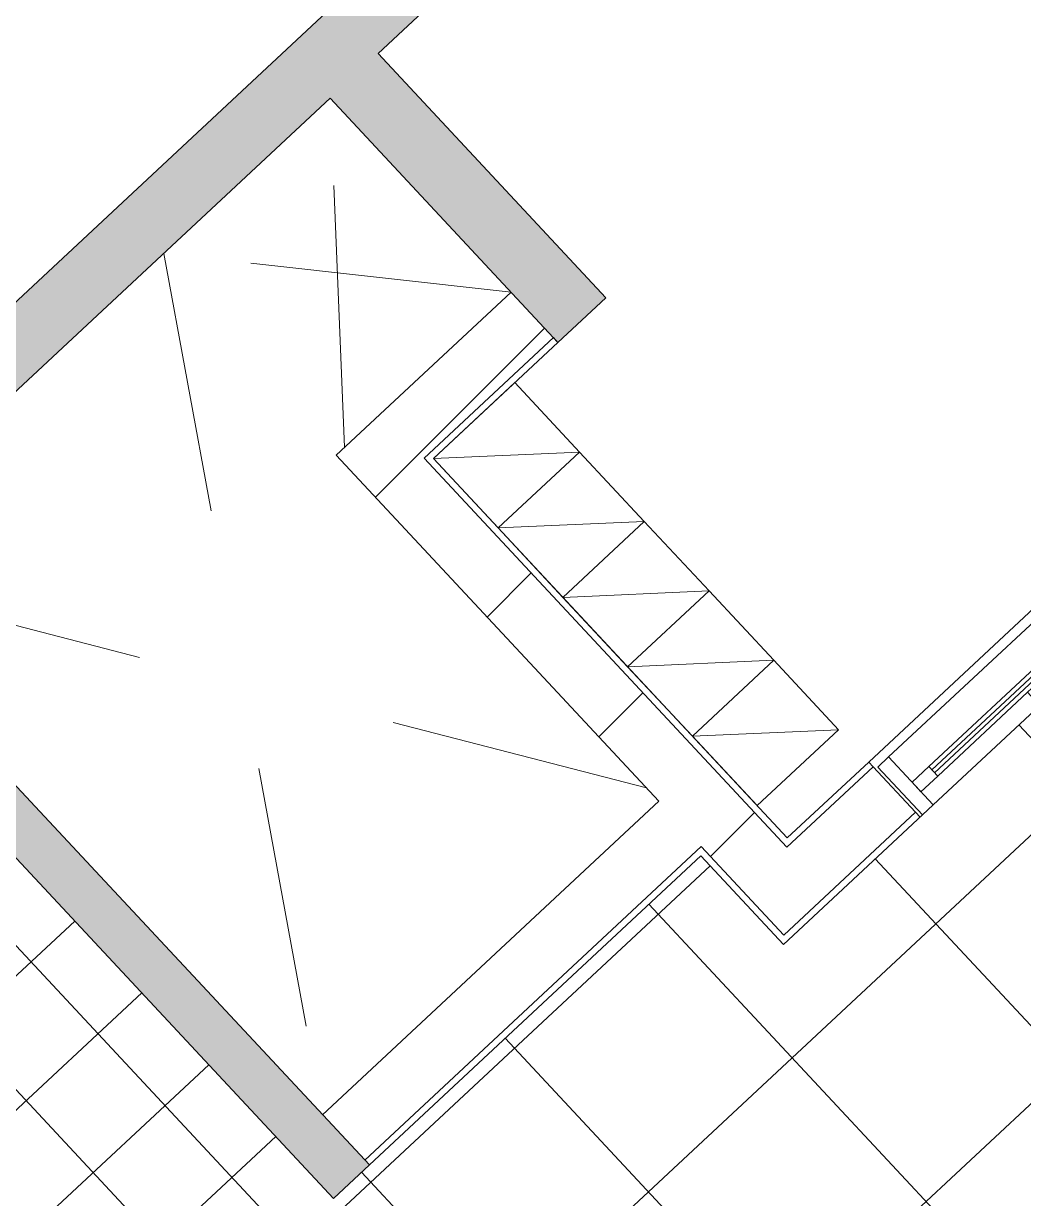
# Model space of a CAD drawing. Header units: millimetres. Extents: x -71377 to 516042, y -145869 to 441446.
# Drawn here: x 211847 to 214902, y 169967 to 173556 of the extents above; entities that cross this region are included whole.
import ezdxf

# ---------------------------------------------------------------- set-up
doc = ezdxf.new("R2010")
doc.units = ezdxf.units.MM
doc.header["$LTSCALE"] = 1000
doc.linetypes.add('_점선_S_', pattern=[1.6, 0.8, -0.8])
for name, color, linetype, lineweight in [('A-detl', 7, 'Continuous', 5), ('A-door', 4, 'Continuous', 5), ('A-door-hdln', 8, 'Continuous', 5), ('A-ele-8', 8, 'Continuous', 5), ('A-fnsh', 5, 'Continuous', 5), ('A-glas', 5, 'Continuous', 5), ('A-glas-hdln', 8, 'Continuous', 5), ('A-hat', 251, 'Continuous', 5), ('A_bwall', 3, 'Continuous', 5), ('A_cwall', 2, 'Continuous', 5), ('A_fnsh', 5, 'Continuous', 5), ('AA_오픈', 8, '_점선_S_', 5), ('AA_택배함_지상', 6, 'Continuous', 5)]:
    doc.layers.add(name, color=color, linetype=linetype, lineweight=lineweight)
pattern_1 = [(45, (165969.5, 243949.9), (-353.5534, 353.5534), [])]

# ---------------------------------------------------------------- blocks, each defined once
blk = doc.blocks.new('자동문편개형_로비폰_ - _A_ASD_24x23-V14-지반층 배치도')
at = {"layer": 'A-detl', "lineweight": 9}
for p, q in [((-865, -125), (-1115, -125)), ((-1115, -125), (-1115, -145)), ((-905, -165), (-865, -125)), ((-1115, -145), (-905, -145)), ((-905, -145), (-905, -165))]:
    blk.add_line(p, q, dxfattribs=at)
at = {"layer": 'A-door'}
for p, q in [((-1155, 115), (-1200, 115)), ((-1200, 115), (-1200, -85)), ((-1155, -85), (-1155, 115)), ((1200, 115), (1155, 115)), ((1155, 115), (1155, -85)), ((1200, -85), (1200, 115)), ((710, 90), (410, 90)), ((410, 90), (410, 60)), ((710, 60), (710, 90)), ((35, 60), (-35, 60)), ((-35, 60), (-35, 20)), ((35, 20), (35, 60)), ((410, 60), (710, 60)), ((1155, 60), (1085, 60)), ((1085, 60), (1085, 20)), ((1155, 20), (1155, 60)), ((-1085, 10), (-1155, 10)), ((-1155, 10), (-1155, -30)), ((-1085, -30), (-1085, 10)), ((-35, 20), (35, 20)), ((35, 10), (-35, 10)), ((-35, 10), (-35, -30)), ((35, -30), (35, 10)), ((1085, 20), (1155, 20)), ((-1155, -30), (-1085, -30)), ((-35, -30), (35, -30)), ((-1200, -85), (-1155, -85)), ((1155, -85), (1200, -85))]:
    blk.add_line(p, q, dxfattribs=at)
at = {"layer": 'A-door-hdln'}
for p, q in [((-1155, 115), (1155, 115)), ((394.9, 60), (35, 60)), ((1085, 60), (710, 60)), ((-35, 10), (-1085, 10)), ((35, 20), (1085, 20)), ((-1085, -30), (-35, -30)), ((-1155, -85), (1155, -85))]:
    blk.add_line(p, q, dxfattribs=at)
at = {"layer": 'A-glas'}
for p, q in [((-35, -4), (-1085, -4)), ((-1085, -4), (-1085, -16)), ((-1085, -16), (-35, -16)), ((-35, -16), (-35, -4))]:
    blk.add_line(p, q, dxfattribs=at)
at = {"layer": 'A-glas-hdln'}
for p, q in [((1085, 46), (35, 46)), ((35, 34), (1085, 34))]:
    blk.add_line(p, q, dxfattribs=at)
blk = doc.blocks.new('외여닫이문 - __A_FSD_11x21_씰FL_20_원형__ELEV홀-7572301-지반층 배치도')
at = {"layer": 'A-door'}
for p, q in [((-550, 100), (-505, 100)), ((-550, -20), (-550, 100)), ((-505, 100), (-505, 15)), ((505, 100), (550, 100)), ((505, 15), (505, 100)), ((550, 100), (550, -20)), ((-520, 15), (-520, -20)), ((-505, 15), (-520, 15)), ((520, 15), (505, 15)), ((520, -20), (520, 15)), ((-520, -20), (-550, -20)), ((485, -20), (485, -1060)), ((485, -20), (520, -20)), ((520, -20), (520, -1060)), ((550, -20), (520, -20)), ((485, -1060), (520, -1060))]:
    blk.add_line(p, q, dxfattribs=at)
at = {"layer": 'A-door-hdln'}
for p, q in [((-505, 100), (505, 100)), ((-505, 15), (505, 15)), ((-520, -20), (520, -20))]:
    blk.add_line(p, q, dxfattribs=at)
blk.add_arc((520, -20), 1040, 180, 270, dxfattribs=at)
blk = doc.blocks.new('1층 우편함 - 1층 우편함-5487734-지반층 배치도')
at = {"layer": 'AA_택배함_지상'}
for p, q in [((0, 340), (290, 340)), ((0, 0), (0, 340)), ((290, 340), (0, 0)), ((290, 340), (290, 0)), ((290, 0), (0, 0))]:
    blk.add_line(p, q, dxfattribs=at)

msp = doc.modelspace()

# ---------------------------------------------------------------- hatches: boundary and pattern name
at = {"layer": 'A-hat'}
for points in [[(211113, 171769.6), (213376.5, 173880.4), (213240.1, 174026.7), (210976.6, 171915.9), (211064.3, 171821.8)], [(213479.8, 172582), (213626, 172718.4), (212930.4, 173464.4), (212784.1, 173328), (213466.1, 172596.7)], [(212794.1, 169966.9), (212903.8, 170069.2), (211222.7, 171871.9), (211113, 171769.6), (212760.6, 170002.8)]]:
    msp.add_hatch(color=256, dxfattribs=at).paths.add_polyline_path(points)
h = msp.add_hatch(dxfattribs=at)
h.set_pattern_fill('FP_34', color=256, scale=1000, style=0, pattern_type=2)
h.set_pattern_definition([(133, (215861.25, 169489), (-438.81, -409.2), []), (223, (215861.25, 169489), (409.2, -438.81), [])])
h.paths.add_polyline_path([(215333.4, 166195.4), (217395.8, 168118.7), (215690.8, 169947.1), (217460.7, 171597.5), (216348.5, 172775.5), (214169.1, 170743.1), (213916.7, 171013.7), (212271.2, 169479.2), (215079, 166468.2)])
h.paths.add_polyline_path([(215213.6, 170972), (215009, 171191.4), (215447.8, 171600.6), (215652.4, 171381.2), (215228.4, 170985.8)])
h.paths.add_polyline_path([(215888.9, 171670.1), (215684.3, 171889.5), (216342.5, 172503.3), (216547.1, 172283.9), (215951, 171728)])
h = msp.add_hatch(dxfattribs=at)
h.set_pattern_fill('FP_12', color=256, scale=1000, style=0, pattern_type=2)
h.set_pattern_definition(pattern_1)
h.paths.add_polyline_path([(212932.2, 172098.8), (213466.1, 172596.7), (213336.5, 172735.6), (212802.7, 172237.8)])
h = msp.add_hatch(dxfattribs=at)
h.set_pattern_fill('FP_12', color=256, scale=1000, style=0, pattern_type=2)
h.set_pattern_definition(pattern_1)
h.paths.add_polyline_path([(214170.1, 170771.4), (214309, 170901), (213071.2, 172228.4), (212932.2, 172098.8), (213917.7, 171042)])
h = msp.add_hatch(dxfattribs=at)
h.set_pattern_fill('FP_35', color=256, scale=1000, style=0, pattern_type=2)
h.set_pattern_definition([(133, (211971.17, 167502.25), (-219.406, -204.6), []), (223, (211971.17, 167502.25), (204.6, -219.406), [])])
h.paths.add_polyline_path([(212459.1, 163515.2), (215333.4, 166195.4), (214354.7, 167244.9), (214208.4, 167108.5), (212881.9, 168531), (213028.2, 168667.4), (212271.2, 169479.2), (212794.1, 169966.9), (211556.3, 171294.3), (208462.7, 168409.4), (209588, 167202.7), (209284.4, 166919.6), (212449.3, 163525.8)])

# ---------------------------------------------------------------- linework, layer by layer
at = {"layer": 'A-ele-8'}
for p, q in [((214429.1, 171300.1), (216199, 172950.5)), ((216315.6, 172744.8), (214626.2, 171169.4))]:
    msp.add_line(p, q, dxfattribs=at)
at = {"layer": 'A-fnsh'}
for p, q in [((213479.8, 172582), (213099.5, 172227.4)), ((214180.4, 171068.2), (214429.1, 171300.1)), ((214593.3, 171138.7), (214169.1, 170743.1)), ((213916.7, 171013.7), (212903.8, 170069.2)), ((214169.1, 170743.1), (213916.7, 171013.7))]:
    msp.add_line(p, q, dxfattribs=at)
at = {"layer": 'A_bwall'}
for p, q in [((213336.5, 172735.6), (212802.7, 172237.8)), ((213071.2, 172228.4), (213466.1, 172596.7)), ((212802.7, 172237.8), (213788.1, 171180.9)), ((214179.4, 171039.9), (213071.2, 172228.4)), ((214179.4, 171039.9), (214442.7, 171285.4)), ((214572.3, 171146.5), (214442.7, 171285.4)), ((213788.1, 171180.9), (212760.6, 170222.7)), ((214572.3, 171146.5), (214170.1, 170771.4)), ((212890.2, 170083.8), (213917.7, 171042)), ((213917.7, 171042), (214170.1, 170771.4))]:
    msp.add_line(p, q, dxfattribs=at)
at = {"layer": 'A_cwall'}
for p, q in [((213240.1, 174026.7), (211210.6, 172134.1)), ((212930.4, 173464.4), (213376.5, 173880.4)), ((213626, 172718.4), (212930.4, 173464.4)), ((211222.7, 171871.9), (212784.1, 173328)), ((212784.1, 173328), (213479.8, 172582)), ((213479.8, 172582), (213626, 172718.4)), ((210976.6, 171915.9), (212794.1, 169966.9)), ((212903.8, 170069.2), (211222.7, 171871.9)), ((212794.1, 169966.9), (212903.8, 170069.2))]:
    msp.add_line(p, q, dxfattribs=at)
at = {"layer": 'A_fnsh'}
for p, q in [((213466.1, 172596.7), (213071.2, 172228.4)), ((213479.8, 172582), (213466.1, 172596.7)), ((213071.2, 172228.4), (214179.4, 171039.9)), ((214180.4, 171068.2), (213099.5, 172227.4)), ((214442.7, 171285.4), (214429.1, 171300.1)), ((214585.9, 171131.9), (214572.3, 171146.5)), ((212903.8, 170069.2), (213916.7, 171013.7))]:
    msp.add_line(p, q, dxfattribs=at)
at = {"layer": 'AA_오픈'}
for p, q in [((212828.3, 172261.6), (212784.1, 173328)), ((212275.8, 172854), (212760.6, 170222.7)), ((213336.5, 172735.6), (212275.8, 172854)), ((213750.8, 171221), (211222.7, 171871.9))]:
    msp.add_line(p, q, dxfattribs=at)

# ---------------------------------------------------------------- block references
at = {"layer": 'A-detl', "lineweight": 9, "rotation": 223.0000012484762}
msp.add_blockref('자동문편개형_로비폰_ - _A_ASD_24x23-V14-지반층 배치도', (215392.5, 172041.2), dxfattribs=at)
at = {"layer": 'A-door-hdln', "rotation": 43.00000124847602}
msp.add_blockref('외여닫이문 - __A_FSD_11x21_씰FL_20_원형__ELEV홀-7572301-지반층 배치도', (213717.9, 174335.5), dxfattribs=at)
at = {"layer": 'AA_택배함_지상', "rotation": 313.0000012484766}
for p in [(213099.5, 172227.4), (213297.2, 172015.3), (213495, 171803.2), (213692.8, 171591.1), (213890.6, 171379)]:
    msp.add_blockref('1층 우편함 - 1층 우편함-5487734-지반층 배치도', p, dxfattribs=at)

doc.saveas('drawing.dxf')
